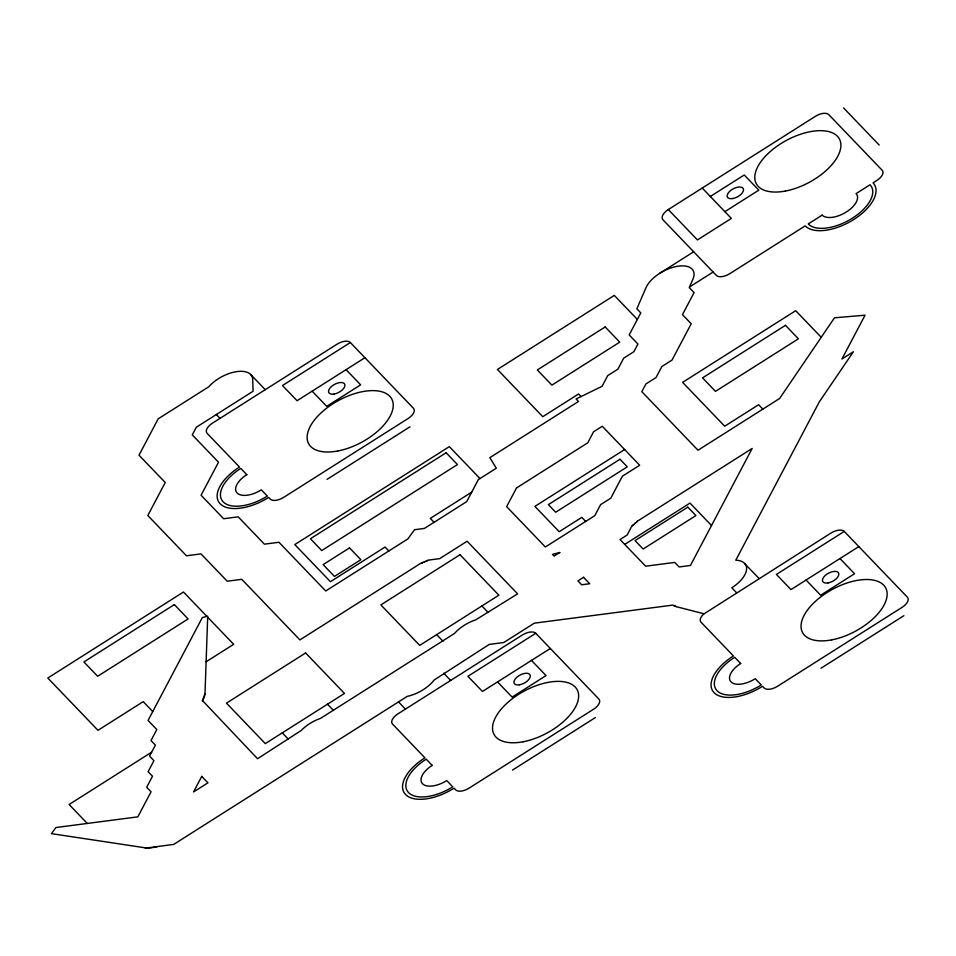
<?xml version="1.0" encoding="UTF-8"?>
<svg xmlns="http://www.w3.org/2000/svg" width="956" height="956" viewBox="0 0 956 956"><rect width="100%" height="100%" fill="white"/><g stroke="black" fill="none" stroke-linecap="round" stroke-linejoin="round"><path stroke-width="1.43" d="M204.943 694.14L204.859 694.904M204.704 695.681L204.5 696.482M204.226 697.306L203.903 698.131M203.509 698.967L203.078 699.816M265.266 389.69L250.687 374.513A26.971 13.647 -28.3 0 0 208.743 386.798L158.182 418.848L139.002 455.187L165.233 482.505L147.81 515.523L186.456 555.783L200.999 553.894L227.217 581.212L241.772 579.324L299.909 639.899L420.485 563.466L428.324 560.12L439.652 558.651L467.114 541.239L517.614 593.867L475.682 619.882A26.971 13.647 -28.3 0 0 454.459 633.493L320.583 718.35A26.971 13.647 -28.3 0 0 301.164 730.527L257.534 758.717L202.576 700.664M202.278 701.142L205.002 693.638L207.703 616.214L202.361 617.54L148.061 720.442L156.808 729.559L151 740.553L155.374 745.118L149.566 756.112L153.928 760.677L148.12 771.671L152.494 776.236L146.686 787.23L151.06 791.795L137.831 816.854L55.914 827.538L51.457 833.644L146.567 848.02L173.741 844.387L407.244 696.374L409.06 695.956A26.971 13.647 -28.3 0 0 434.167 679.991L489.221 644.416L503.776 642.516L534.296 623.169L672.952 605.088L676.681 606.773L704.022 613.788M636.612 522.072L637.365 521.271M634.844 523.733L635.68 522.944M632.92 525.334L633.828 524.581M350.35 342.535A11.233 5.688 -28.3 0 0 336.882 344.291L212.495 423.138A11.233 5.688 -28.3 0 0 207.117 433.331L239.49 467.054A40.451 20.47 -28.3 0 0 220.131 503.74A40.451 20.47 -28.3 0 0 268.624 497.419L270.249 499.104A11.233 5.688 -28.3 0 0 283.717 497.347L408.104 418.513A11.233 5.688 -28.3 0 0 413.482 408.32L350.35 342.535L282.498 385.543L297.065 400.719L364.917 357.723M668.304 209.555L815.313 116.381A11.233 5.688 -28.3 0 1 828.78 114.624L882.197 170.288A11.233 5.688 -28.3 0 1 876.819 180.481L873.055 182.859A40.451 20.47 -28.3 0 1 853.696 219.545A40.451 20.47 -28.3 0 1 805.203 225.867L729.822 273.655A11.233 5.688 -28.3 0 1 716.343 275.4L662.926 219.749A11.233 5.688 -28.3 0 1 668.304 209.555L697.438 239.92L731.364 218.41L702.23 188.057M710.32 196.482L744.246 174.984L758.813 190.16L724.887 211.67M327.072 479.362L409.993 426.806M659.76 273.296L693.686 251.786M689.575 286.943L713.116 272.03M471.738 492.125L430.308 518.379L434.072 522.311M206.114 661.779L233.67 644.308L207.667 617.218M624.615 449.535L534.906 506.393L559.188 531.703L581.798 517.363L585.693 521.414M151.634 752.193L69.107 804.498L87.283 823.451M624.734 544.418L689.969 503.071L711.515 525.513M535.754 633.29A11.233 5.688 -28.3 0 0 522.287 635.047L397.899 713.893A11.233 5.688 -28.3 0 0 392.522 724.074L424.894 757.809A40.451 20.47 -28.3 0 0 405.535 794.496A40.451 20.47 -28.3 0 0 454.028 788.174L455.654 789.859A11.233 5.688 -28.3 0 0 469.121 788.103L593.509 709.268A11.233 5.688 -28.3 0 0 598.886 699.075L535.754 633.29L467.902 676.298L482.469 691.475L550.321 648.479M844.256 531.417A11.233 5.688 -28.3 0 0 830.788 533.173L703.688 614.063A11.233 5.688 -28.3 0 0 701.023 622.201L733.407 655.936A40.451 20.47 -28.3 0 0 714.048 692.622A40.451 20.47 -28.3 0 0 762.541 686.3L764.155 687.985A11.233 5.688 -28.3 0 0 777.622 686.229L902.01 607.395A11.233 5.688 -28.3 0 0 907.387 597.201L844.256 531.417L776.415 574.425L790.982 589.601L858.823 546.593M512.476 770.118L595.397 717.562M820.989 668.244L903.91 615.676M427.702 560.443L426.519 561.029M425.324 561.59L424.129 562.104M422.922 562.594L421.716 563.036M156.987 846.681L155.804 846.992M154.633 847.267L153.462 847.506M152.327 847.685L151.203 847.841M150.104 847.948L149.017 848.02M147.977 848.044L146.961 848.032M145.981 847.96L145.025 847.864M676.131 606.606L675.342 606.343M674.601 606.032L673.908 605.698M759.172 578.571L743.577 562.486A26.971 13.647 -28.3 0 0 737.423 560.312L735.785 560.204L819.34 401.831L853.409 351.724L841.949 359.002L865.049 315.205L834.492 317.798L779.606 398.509L698.011 450.228L641.823 391.673L645.874 383.989L656.055 377.536L661.863 366.53L672.032 360.077L691.212 323.749L682.465 314.632L694.08 292.632L689.288 287.625L692.957 279.128A26.971 13.647 -28.3 0 0 686.169 266.198A26.971 13.647 -28.3 0 0 660.261 272.974L658.075 274.408A26.971 13.647 -28.3 0 0 645.993 287.696L636.863 308.8L640.807 312.911L629.191 334.923L637.927 344.029L633.876 351.712L623.694 358.165L617.899 369.171L607.717 375.624L602.077 386.296L576.098 398.987L578.488 401.472L489.819 457.673L496.331 468.189L478.347 479.589L466.743 501.601L424.416 528.429L414.581 529.708L407.842 538.933L325.709 590.987L278.949 542.267L264.406 544.167L238.187 516.837L223.632 518.738L201.083 495.232L218.506 462.226L192.287 434.896L196.339 427.213L253.089 391.243L252.683 379.365A26.971 13.647 -28.3 0 0 251.476 375.481L250.615 374.429M843.586 107.944L879.197 145.061M821.228 337.301L795.691 310.688L682.608 382.364L724.696 426.221L758.622 404.723L762.852 409.132M637.365 319.435L614.29 295.404L497.443 369.47L542.769 416.697L578.583 393.992L581.045 396.561M839.977 558.543L854.545 573.72L820.63 595.23L806.063 580.041M736.67 592.828L731.806 587.761L733.802 586.434A26.971 13.647 -28.3 0 0 744.64 563.419M479.984 478.55L449.344 446.631L294.807 544.585L330.418 581.69L385.077 547.047L388.841 550.979M346.072 369.661L360.639 384.85L326.713 406.348L312.146 391.171M481.896 605.961L488.193 612.521M531.476 660.417L546.043 675.605L512.117 697.103L497.55 681.927M436.665 634.629L442.963 641.189M216.355 414.522L220.035 418.358M443.751 673.239L450.67 680.445M398.521 701.907L405.44 709.113M327.514 704.202L333.572 710.511M206.902 616.405L183.492 592.015L47.8 678.031L97.978 730.312L143.209 701.644L152.745 711.575M282.283 732.87L288.342 739.191M201.752 776.392L193.554 791.938L207.93 782.833L201.752 776.392M516.515 487.954L506.644 506.644L545.362 546.987L594.799 515.654L600.595 504.649L610.776 498.195L622.392 476.184L639.672 465.225L602.28 426.268L593.557 431.801L587.749 442.807L516.515 487.954M631.82 526.159L627.148 535.025L620.038 539.531L645.647 566.203L674.733 562.403L679.107 566.956L690.423 565.486L752.169 448.448L637.497 521.139L631.844 526.147M605.172 326.952L537.32 369.96L551.887 385.137L619.739 342.14L605.172 326.952M174.351 604.598L83.889 661.934L97.643 676.274L188.105 618.938L174.351 604.598M446.129 452.75L310.425 538.754L321.766 550.56L457.458 464.556L446.129 452.75M822.16 215.112L808.214 223.955A36.866 18.654 -28.3 0 0 852.405 218.195A36.866 18.654 -28.3 0 0 870.032 184.771L856.086 193.614A20.231 10.241 -28.3 0 1 846.407 211.957A20.231 10.241 -28.3 0 1 822.16 215.112M349.514 547.896L323.128 564.614L334.457 576.42L360.842 559.702L349.514 547.896M785.473 325.315L702.552 377.871L715.494 391.363L798.415 338.806L785.473 325.315M460.015 554.731L380.858 604.897L419.708 645.384L498.865 595.206L460.015 554.731M305.621 652.96L226.464 703.138L265.314 743.613L344.471 693.447L305.621 652.96M619.99 459.25L548.374 504.637L555.651 512.237L627.267 466.839L619.99 459.25M559.762 552.508L554.098 556.093L552.449 554.372L559.762 552.508M687.818 507.146L635.047 540.594L643.149 549.019L695.92 515.571L687.818 507.146M583.554 577.305L577.902 580.89L581.642 584.785L589.721 583.734L583.554 577.305M740.685 663.524L734.698 657.286A36.866 18.654 -28.3 0 0 717.06 690.71A36.866 18.654 -28.3 0 0 761.239 684.95L755.252 678.712A20.231 10.241 -28.3 0 1 731.005 681.867A20.231 10.241 -28.3 0 1 740.685 663.524M246.779 474.654L240.781 468.404A36.866 18.654 -28.3 0 0 223.154 501.828A36.866 18.654 -28.3 0 0 267.333 496.068L261.346 489.83A20.231 10.241 -28.3 0 1 237.1 492.985A20.231 10.241 -28.3 0 1 246.779 474.654M432.184 765.409L426.185 759.16A36.866 18.654 -28.3 0 0 408.559 792.584A36.866 18.654 -28.3 0 0 452.738 786.824L446.751 780.586A20.231 10.241 -28.3 0 1 422.504 783.741A20.231 10.241 -28.3 0 1 432.184 765.409M828.087 582.909A8.986 4.553 -28.3 0 0 838.651 573.194A8.986 4.553 -28.3 0 0 825.136 575.56A8.986 4.553 -28.3 0 0 828.087 582.909M831.672 639.887A47.203 23.888 -28.3 0 0 886.009 588.561A47.203 23.888 -28.3 0 0 814.584 602.137A47.203 23.888 -28.3 0 0 831.672 639.887M519.586 684.783A8.986 4.553 -28.3 0 0 530.15 675.067A8.986 4.553 -28.3 0 0 516.634 677.446A8.986 4.553 -28.3 0 0 519.586 684.783M523.159 741.76A47.203 23.888 -28.3 0 0 577.508 690.447A47.203 23.888 -28.3 0 0 506.071 704.01A47.203 23.888 -28.3 0 0 523.159 741.76M334.182 394.027A8.986 4.553 -28.3 0 0 344.746 384.312A8.986 4.553 -28.3 0 0 331.23 386.69A8.986 4.553 -28.3 0 0 334.182 394.027M337.755 451.005A47.203 23.888 -28.3 0 0 392.103 399.692A47.203 23.888 -28.3 0 0 320.666 413.255A47.203 23.888 -28.3 0 0 337.755 451.005M732.786 198.537A8.986 4.553 -28.3 0 0 743.35 188.822A8.986 4.553 -28.3 0 0 729.834 191.188A8.986 4.553 -28.3 0 0 732.786 198.537M785.426 191.045A47.203 23.888 -28.3 0 0 839.774 139.731A47.203 23.888 -28.3 0 0 768.337 153.295A47.203 23.888 -28.3 0 0 785.426 191.045"/></g></svg>
